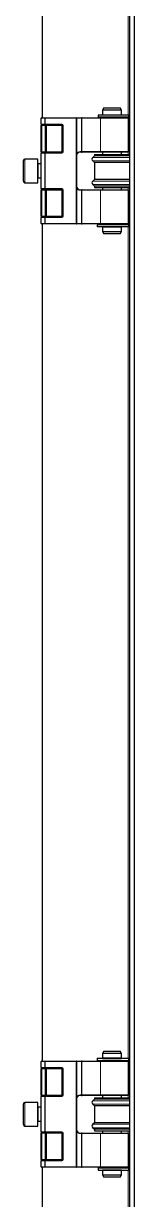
# Model space of a CAD drawing. Header units: millimetres. Extents: x -833 to 2755, y -1229 to 1219.
# Drawn here: x 342.8 to 389.8, y -359.3 to 139.4 of the extents above; entities that cross this region are included whole.
import ezdxf

# ---------------------------------------------------------------- set-up
doc = ezdxf.new("R2010")
doc.units = ezdxf.units.MM

msp = doc.modelspace()

# ---------------------------------------------------------------- linework, layer by layer
at = {"color": 7, "linetype": 'Continuous', "lineweight": 25}
for p, q in [((387.84, -800.62), (387.84, 554.38)), ((389.84, -800.62), (389.84, 554.38)), ((350.84, 99.38), (350.84, 404.38)), ((374.4, 100.58), (374.4, 99.68)), ((374.42, 100.58), (374.4, 100.58)), ((374.42, 100.58), (374.42, 99.68)), ((374.5, 100.58), (374.42, 100.58)), ((387.49, 100.58), (374.5, 100.58)), ((376.92, 103.63), (376.34, 102.63)), ((376.34, 102.63), (376.34, 100.63)), ((384.34, 102.63), (376.34, 102.63)), ((376.34, 100.63), (384.34, 100.63)), ((376.84, 100.63), (376.84, 100.58)), ((376.92, 103.63), (383.76, 103.63)), ((384.34, 102.63), (383.76, 103.63)), ((383.84, 100.58), (383.84, 100.63)), ((384.34, 100.63), (384.34, 102.63)), ((387.49, 99.68), (387.49, 100.58)), ((350.34, 96.68), (350.34, 99.18)), ((350.34, 96.68), (350.34, 96.08)), ((350.34, 84.98), (350.34, 96.08)), ((350.54, 99.38), (351.92, 99.38)), ((351.97, 96.38), (350.64, 96.38)), ((351.84, 99.18), (351.84, 96.68)), ((351.92, 99.38), (365.14, 99.38)), ((359.04, 96.38), (351.97, 96.38)), ((352.34, 84.98), (352.34, 96.08)), ((359.34, 84.98), (359.34, 96.08)), ((365.14, 99.38), (367.36, 99.38)), ((365.34, 99.18), (365.34, 54.58)), ((367.64, 99.38), (367.36, 99.38)), ((367.64, 99.38), (375.53, 99.38)), ((374.42, 99.68), (374.4, 99.68)), ((374.5, 99.68), (374.42, 99.68)), ((387.49, 99.68), (374.5, 99.68)), ((375.53, 99.38), (387.14, 99.38)), ((376.34, 99.63), (376.34, 99.38)), ((376.34, 99.63), (384.34, 99.63)), ((376.84, 99.68), (376.84, 99.63)), ((383.84, 99.63), (383.84, 99.68)), ((384.34, 99.38), (384.34, 99.63)), ((387.34, 85.08), (387.34, 99.18)), ((350.34, 84.98), (350.34, 84.38)), ((367.36, 84.88), (366.84, 84.88)), ((367.36, 84.88), (367.64, 84.88)), ((375.53, 84.88), (367.64, 84.88)), ((387.14, 84.88), (375.53, 84.88)), ((376.34, 84.88), (376.34, 83.88)), ((384.34, 83.88), (384.34, 84.88)), ((342.84, 76.88), (342.84, 81.28)), ((348.84, 81.88), (343.44, 81.88)), ((348.84, 76.88), (348.84, 81.88)), ((350.34, 79.88), (349.09, 79.88)), ((350.34, 69.38), (350.34, 84.38)), ((350.64, 84.68), (351.97, 84.68)), ((351.84, 84.38), (351.84, 69.38)), ((351.97, 84.68), (359.04, 84.68)), ((372.84, 83.28), (372.14, 82.6)), ((372.14, 81.17), (372.84, 80.48)), ((372.84, 83.88), (372.84, 83.28)), ((372.84, 83.88), (387.84, 83.88)), ((387.84, 83.28), (372.84, 83.28)), ((372.84, 80.48), (372.84, 73.28)), ((387.84, 80.48), (372.84, 80.48)), ((342.84, 72.48), (342.84, 76.88)), ((348.84, 71.88), (348.84, 76.88)), ((343.44, 71.88), (348.84, 71.88)), ((349.09, 73.88), (350.34, 73.88)), ((372.84, 73.28), (372.14, 72.6)), ((372.14, 71.17), (372.84, 70.48)), ((387.84, 73.28), (372.84, 73.28)), ((372.84, 70.48), (372.84, 69.88)), ((387.84, 70.48), (372.84, 70.48)), ((372.84, 69.88), (387.84, 69.88)), ((376.34, 69.88), (376.34, 68.88)), ((384.34, 68.88), (384.34, 69.88)), ((350.34, 69.38), (350.34, 68.78)), ((350.34, 57.68), (350.34, 68.78)), ((351.97, 69.08), (350.64, 69.08)), ((359.04, 69.08), (351.97, 69.08)), ((352.34, 57.68), (352.34, 68.78)), ((359.34, 57.68), (359.34, 68.78)), ((366.84, 68.88), (367.36, 68.88)), ((367.64, 68.88), (367.36, 68.88)), ((367.64, 68.88), (375.53, 68.88)), ((375.53, 68.88), (387.14, 68.88)), ((387.34, 54.58), (387.34, 68.68)), ((350.34, 57.68), (350.34, 57.08)), ((350.34, 54.58), (350.34, 57.08)), ((350.64, 57.38), (351.97, 57.38)), ((351.84, 57.08), (351.84, 54.58)), ((351.97, 57.38), (359.04, 57.38)), ((351.92, 54.38), (350.54, 54.38)), ((350.84, -300.62), (350.84, 54.38)), ((365.14, 54.38), (351.92, 54.38)), ((367.36, 54.38), (365.14, 54.38)), ((367.36, 54.38), (367.64, 54.38)), ((375.53, 54.38), (367.64, 54.38)), ((373.97, 54.08), (373.97, 53.18)), ((374.02, 54.08), (373.97, 54.08)), ((374.02, 53.18), (373.97, 53.18)), ((387.49, 54.08), (374.02, 54.08)), ((387.49, 53.18), (374.02, 53.18)), ((387.14, 54.38), (375.53, 54.38)), ((376.34, 54.38), (376.34, 54.13)), ((376.34, 54.13), (384.34, 54.13)), ((376.34, 53.13), (376.34, 51.13)), ((376.34, 53.13), (384.34, 53.13)), ((376.34, 51.13), (376.92, 50.13)), ((376.34, 51.13), (380.87, 51.13)), ((376.84, 54.13), (376.84, 54.08)), ((376.84, 53.18), (376.84, 53.13)), ((380.8, 50.13), (376.92, 50.13)), ((383.76, 50.13), (380.8, 50.13)), ((380.87, 51.13), (384.34, 51.13)), ((383.76, 50.13), (384.34, 51.13)), ((383.84, 54.08), (383.84, 54.13)), ((383.84, 53.13), (383.84, 53.18)), ((384.34, 54.13), (384.34, 54.38)), ((384.34, 51.13), (384.34, 53.13)), ((387.49, 53.18), (387.49, 54.08)), ((376.92, -296.37), (376.34, -297.37)), ((376.34, -297.37), (376.34, -299.37)), ((384.34, -297.37), (376.34, -297.37)), ((376.92, -296.37), (383.76, -296.37)), ((384.34, -297.37), (383.76, -296.37)), ((384.34, -299.37), (384.34, -297.37)), ((350.34, -303.32), (350.34, -300.82)), ((350.34, -303.32), (350.34, -303.92)), ((350.34, -315.02), (350.34, -303.92)), ((350.54, -300.62), (351.92, -300.62)), ((351.97, -303.62), (350.64, -303.62)), ((351.84, -300.82), (351.84, -303.32)), ((351.92, -300.62), (365.14, -300.62)), ((359.04, -303.62), (351.97, -303.62)), ((352.34, -315.02), (352.34, -303.92)), ((359.34, -315.02), (359.34, -303.92)), ((365.14, -300.62), (367.36, -300.62)), ((365.34, -300.82), (365.34, -345.42)), ((367.64, -300.62), (367.36, -300.62)), ((367.64, -300.62), (375.53, -300.62)), ((373.97, -299.42), (373.97, -300.32)), ((373.97, -299.42), (374.02, -299.42)), ((373.97, -300.32), (374.02, -300.32)), ((374.02, -299.42), (387.49, -299.42)), ((374.02, -300.32), (387.49, -300.32)), ((375.53, -300.62), (387.14, -300.62)), ((380.87, -299.37), (376.34, -299.37)), ((376.34, -300.37), (376.34, -300.62)), ((380.87, -300.37), (376.34, -300.37)), ((376.84, -299.37), (376.84, -299.42)), ((376.84, -300.32), (376.84, -300.37)), ((384.34, -299.37), (380.87, -299.37)), ((384.34, -300.37), (380.87, -300.37)), ((383.84, -299.42), (383.84, -299.37)), ((383.84, -300.37), (383.84, -300.32)), ((384.34, -300.62), (384.34, -300.37)), ((387.34, -314.92), (387.34, -300.82)), ((387.49, -300.32), (387.49, -299.42)), ((342.84, -327.52), (342.84, -318.72)), ((348.84, -318.12), (343.44, -318.12)), ((348.84, -328.12), (348.84, -318.12)), ((350.34, -315.02), (350.34, -315.62)), ((350.34, -330.62), (350.34, -315.62)), ((350.64, -315.32), (351.97, -315.32)), ((351.84, -315.62), (351.84, -330.62)), ((351.97, -315.32), (359.04, -315.32)), ((367.36, -315.12), (366.84, -315.12)), ((367.36, -315.12), (367.64, -315.12)), ((375.53, -315.12), (367.64, -315.12)), ((372.84, -316.72), (372.14, -317.4)), ((372.14, -318.83), (372.84, -319.52)), ((372.84, -316.12), (372.84, -316.72)), ((372.84, -316.12), (387.84, -316.12)), ((387.84, -316.72), (372.84, -316.72)), ((387.14, -315.12), (375.53, -315.12)), ((376.34, -315.12), (376.34, -316.12)), ((384.34, -316.12), (384.34, -315.12)), ((350.34, -320.12), (349.09, -320.12)), ((372.84, -319.52), (372.84, -326.72)), ((387.84, -319.52), (372.84, -319.52)), ((343.44, -328.12), (348.84, -328.12)), ((349.09, -326.12), (350.34, -326.12)), ((372.84, -326.72), (372.14, -327.4)), ((372.14, -328.83), (372.84, -329.52)), ((387.84, -326.72), (372.84, -326.72)), ((350.34, -330.62), (350.34, -331.22)), ((350.34, -342.32), (350.34, -331.22)), ((351.97, -330.92), (350.64, -330.92)), ((359.04, -330.92), (351.97, -330.92)), ((352.34, -342.32), (352.34, -331.22)), ((359.34, -342.32), (359.34, -331.22)), ((366.84, -331.12), (367.36, -331.12)), ((367.64, -331.12), (367.36, -331.12)), ((367.64, -331.12), (375.53, -331.12)), ((372.84, -329.52), (372.84, -330.12)), ((387.84, -329.52), (372.84, -329.52)), ((372.84, -330.12), (387.84, -330.12)), ((375.53, -331.12), (387.14, -331.12)), ((376.34, -330.12), (376.34, -331.12)), ((384.34, -331.12), (384.34, -330.12)), ((387.34, -345.42), (387.34, -331.32)), ((350.34, -342.32), (350.34, -342.92)), ((350.34, -345.42), (350.34, -342.92)), ((350.64, -342.62), (351.97, -342.62)), ((351.84, -342.92), (351.84, -345.42)), ((351.97, -342.62), (359.04, -342.62)), ((351.92, -345.62), (350.54, -345.62)), ((350.84, -650.62), (350.84, -345.62)), ((365.14, -345.62), (351.92, -345.62)), ((367.36, -345.62), (365.14, -345.62)), ((367.36, -345.62), (367.64, -345.62)), ((375.53, -345.62), (367.64, -345.62)), ((374.4, -345.92), (374.4, -346.82)), ((374.4, -345.92), (374.42, -345.92)), ((374.4, -346.82), (374.42, -346.82)), ((374.42, -345.92), (374.42, -346.82)), ((374.42, -345.92), (374.5, -345.92)), ((374.42, -346.82), (374.5, -346.82)), ((374.5, -345.92), (387.49, -345.92)), ((374.5, -346.82), (387.49, -346.82)), ((387.14, -345.62), (375.53, -345.62)), ((376.34, -345.62), (376.34, -345.87)), ((380.87, -345.87), (376.34, -345.87)), ((376.34, -346.87), (376.34, -348.87)), ((380.87, -346.87), (376.34, -346.87)), ((376.34, -348.87), (376.92, -349.87)), ((376.34, -348.87), (380.87, -348.87)), ((376.84, -345.87), (376.84, -345.92)), ((376.84, -346.82), (376.84, -346.87)), ((384.34, -345.87), (380.87, -345.87)), ((384.34, -346.87), (380.87, -346.87)), ((380.87, -348.87), (384.34, -348.87)), ((383.76, -349.87), (384.34, -348.87)), ((383.84, -345.92), (383.84, -345.87)), ((383.84, -346.87), (383.84, -346.82)), ((384.34, -345.87), (384.34, -345.62)), ((384.34, -348.87), (384.34, -346.87)), ((387.49, -346.82), (387.49, -345.92)), ((380.8, -349.87), (376.92, -349.87)), ((383.76, -349.87), (380.8, -349.87))]:
    msp.add_line(p, q, dxfattribs=at)
at = {"color": 8, "linetype": 'Continuous', "lineweight": 18}
for p, q in [((387.24, 403.18), (387.24, 100.58)), ((374.5, 99.68), (374.5, 100.58)), ((351.84, 99.18), (350.34, 99.18)), ((350.34, 96.68), (351.84, 96.68)), ((350.64, 96.08), (350.34, 96.08)), ((350.64, 96.38), (350.64, 96.08)), ((352.04, 96.08), (350.64, 96.08)), ((350.64, 96.08), (350.64, 84.98)), ((365.14, 99.18), (351.84, 99.18)), ((351.84, 96.68), (359.04, 96.68)), ((352.04, 96.38), (352.04, 96.08)), ((352.04, 84.98), (352.04, 96.08)), ((352.34, 96.08), (352.04, 96.08)), ((352.64, 96.08), (352.34, 96.08)), ((352.64, 96.08), (352.64, 96.38)), ((359.04, 96.08), (352.64, 96.08)), ((352.64, 96.08), (352.64, 84.98)), ((359.04, 96.68), (359.04, 96.38)), ((359.04, 96.08), (359.04, 96.38)), ((359.34, 96.08), (359.04, 96.08)), ((359.04, 84.98), (359.04, 96.08)), ((359.64, 96.08), (359.34, 96.08)), ((359.64, 96.08), (359.64, 84.98)), ((365.14, 99.18), (365.14, 99.38)), ((365.14, 54.58), (365.14, 99.18)), ((365.14, 99.18), (365.34, 99.18)), ((367.36, 99.18), (365.34, 99.18)), ((367.36, 99.38), (367.36, 99.18)), ((367.36, 85.08), (367.36, 99.18)), ((367.5, 99.18), (367.36, 99.18)), ((375.39, 99.18), (367.5, 99.18)), ((367.5, 99.18), (367.5, 85.08)), ((387.34, 99.18), (375.39, 99.18)), ((375.39, 85.08), (375.39, 99.18)), ((387.24, 99.68), (387.24, 99.36)), ((350.64, 84.98), (350.34, 84.98)), ((350.64, 84.98), (350.64, 84.68)), ((350.64, 84.98), (352.04, 84.98)), ((352.04, 84.98), (352.04, 84.68)), ((352.34, 84.98), (352.04, 84.98)), ((352.64, 84.98), (352.34, 84.98)), ((352.64, 84.68), (352.64, 84.98)), ((352.64, 84.98), (359.04, 84.98)), ((359.04, 84.68), (359.04, 84.98)), ((359.34, 84.98), (359.04, 84.98)), ((359.64, 84.98), (359.34, 84.98)), ((366.84, 85.08), (367.36, 85.08)), ((366.84, 85.08), (366.84, 84.88)), ((367.5, 85.08), (367.36, 85.08)), ((367.36, 85.08), (367.36, 84.88)), ((367.5, 85.08), (375.39, 85.08)), ((375.39, 85.08), (387.34, 85.08)), ((387.24, 84.91), (387.24, 83.88)), ((343.44, 81.88), (343.44, 76.88)), ((349.09, 79.88), (349.09, 73.88)), ((351.84, 84.38), (350.34, 84.38)), ((359.04, 84.38), (351.84, 84.38)), ((359.04, 84.68), (359.04, 84.38)), ((387.84, 82.6), (372.14, 82.6)), ((387.84, 81.17), (372.14, 81.17)), ((343.44, 76.88), (343.44, 71.88)), ((387.84, 72.6), (372.14, 72.6)), ((387.84, 71.17), (372.14, 71.17)), ((387.24, 69.88), (387.24, 68.86)), ((350.34, 69.38), (351.84, 69.38)), ((350.64, 68.78), (350.34, 68.78)), ((350.64, 68.78), (350.64, 69.08)), ((352.04, 68.78), (350.64, 68.78)), ((350.64, 68.78), (350.64, 57.68)), ((351.84, 69.38), (359.04, 69.38)), ((352.04, 68.78), (352.04, 69.08)), ((352.04, 57.68), (352.04, 68.78)), ((352.04, 68.78), (352.34, 68.78)), ((352.34, 68.78), (352.64, 68.78)), ((352.64, 68.78), (352.64, 69.08)), ((359.04, 68.78), (352.64, 68.78)), ((352.64, 68.78), (352.64, 57.68)), ((359.04, 69.08), (359.04, 69.38)), ((359.04, 68.78), (359.04, 69.08)), ((359.04, 57.68), (359.04, 68.78)), ((359.04, 68.78), (359.34, 68.78)), ((359.34, 68.78), (359.64, 68.78)), ((359.64, 68.78), (359.64, 57.68)), ((366.84, 68.88), (366.84, 68.68)), ((367.36, 68.68), (366.84, 68.68)), ((367.36, 68.88), (367.36, 68.68)), ((367.36, 68.68), (367.5, 68.68)), ((367.36, 54.58), (367.36, 68.68)), ((367.5, 68.68), (367.5, 54.58)), ((375.39, 68.68), (367.5, 68.68)), ((375.39, 54.58), (375.39, 68.68)), ((387.34, 68.68), (375.39, 68.68)), ((350.34, 57.68), (350.64, 57.68)), ((351.84, 57.08), (350.34, 57.08)), ((350.64, 57.38), (350.64, 57.68)), ((350.64, 57.68), (352.04, 57.68)), ((359.04, 57.08), (351.84, 57.08)), ((352.04, 57.38), (352.04, 57.68)), ((352.34, 57.68), (352.04, 57.68)), ((352.64, 57.68), (352.34, 57.68)), ((352.64, 57.38), (352.64, 57.68)), ((352.64, 57.68), (359.04, 57.68)), ((359.04, 57.38), (359.04, 57.68)), ((359.34, 57.68), (359.04, 57.68)), ((359.04, 57.08), (359.04, 57.38)), ((359.64, 57.68), (359.34, 57.68)), ((350.34, 54.58), (351.84, 54.58)), ((351.84, 54.58), (365.14, 54.58)), ((365.14, 54.38), (365.14, 54.58)), ((365.34, 54.58), (365.14, 54.58)), ((365.34, 54.58), (367.36, 54.58)), ((367.36, 54.58), (367.5, 54.58)), ((367.36, 54.58), (367.36, 54.38)), ((367.5, 54.58), (375.39, 54.58)), ((374.02, 53.18), (374.02, 54.08)), ((375.39, 54.58), (387.34, 54.58)), ((387.24, 54.41), (387.24, 54.08)), ((387.24, 53.18), (387.24, -299.42)), ((351.84, -300.82), (350.34, -300.82)), ((350.34, -303.32), (351.84, -303.32)), ((350.64, -303.92), (350.34, -303.92)), ((350.64, -303.62), (350.64, -303.92)), ((352.04, -303.92), (350.64, -303.92)), ((350.64, -303.92), (350.64, -315.02)), ((365.14, -300.82), (351.84, -300.82)), ((351.84, -303.32), (359.04, -303.32)), ((352.04, -303.62), (352.04, -303.92)), ((352.04, -315.02), (352.04, -303.92)), ((352.34, -303.92), (352.04, -303.92)), ((352.64, -303.92), (352.34, -303.92)), ((352.64, -303.92), (352.64, -303.62)), ((359.04, -303.92), (352.64, -303.92)), ((352.64, -303.92), (352.64, -315.02)), ((359.04, -303.32), (359.04, -303.62)), ((359.04, -303.92), (359.04, -303.62)), ((359.34, -303.92), (359.04, -303.92)), ((359.04, -315.02), (359.04, -303.92)), ((359.64, -303.92), (359.34, -303.92)), ((359.64, -303.92), (359.64, -315.02)), ((365.14, -300.82), (365.14, -300.62)), ((365.14, -345.42), (365.14, -300.82)), ((365.14, -300.82), (365.34, -300.82)), ((367.36, -300.82), (365.34, -300.82)), ((367.36, -300.62), (367.36, -300.82)), ((367.36, -314.92), (367.36, -300.82)), ((367.5, -300.82), (367.36, -300.82)), ((375.39, -300.82), (367.5, -300.82)), ((367.5, -300.82), (367.5, -314.92)), ((374.02, -299.42), (374.02, -300.32)), ((387.34, -300.82), (375.39, -300.82)), ((375.39, -314.92), (375.39, -300.82)), ((387.24, -300.32), (387.24, -300.64)), ((343.44, -318.12), (343.44, -328.12)), ((350.64, -315.02), (350.34, -315.02)), ((351.84, -315.62), (350.34, -315.62)), ((350.64, -315.02), (352.04, -315.02)), ((350.64, -315.02), (350.64, -315.32)), ((359.04, -315.62), (351.84, -315.62)), ((352.04, -315.02), (352.04, -315.32)), ((352.34, -315.02), (352.04, -315.02)), ((352.64, -315.02), (352.34, -315.02)), ((352.64, -315.32), (352.64, -315.02)), ((352.64, -315.02), (359.04, -315.02)), ((359.04, -315.32), (359.04, -315.02)), ((359.34, -315.02), (359.04, -315.02)), ((359.04, -315.32), (359.04, -315.62)), ((359.64, -315.02), (359.34, -315.02)), ((366.84, -314.92), (367.36, -314.92)), ((366.84, -314.92), (366.84, -315.12)), ((367.5, -314.92), (367.36, -314.92)), ((367.36, -314.92), (367.36, -315.12)), ((367.5, -314.92), (375.39, -314.92)), ((387.84, -317.4), (372.14, -317.4)), ((387.84, -318.83), (372.14, -318.83)), ((375.39, -314.92), (387.34, -314.92)), ((387.24, -315.09), (387.24, -316.12)), ((349.09, -320.12), (349.09, -323.12)), ((349.09, -323.12), (349.09, -326.12)), ((387.84, -327.4), (372.14, -327.4)), ((387.84, -328.83), (372.14, -328.83)), ((350.34, -330.62), (351.84, -330.62)), ((350.64, -331.22), (350.34, -331.22)), ((350.64, -331.22), (350.64, -330.92)), ((352.04, -331.22), (350.64, -331.22)), ((350.64, -331.22), (350.64, -342.32)), ((351.84, -330.62), (359.04, -330.62)), ((352.04, -331.22), (352.04, -330.92)), ((352.04, -331.22), (352.34, -331.22)), ((352.04, -342.32), (352.04, -331.22)), ((352.34, -331.22), (352.64, -331.22)), ((352.64, -331.22), (352.64, -330.92)), ((359.04, -331.22), (352.64, -331.22)), ((352.64, -331.22), (352.64, -342.32)), ((359.04, -330.92), (359.04, -330.62)), ((359.04, -331.22), (359.04, -330.92)), ((359.04, -342.32), (359.04, -331.22)), ((359.04, -331.22), (359.34, -331.22)), ((359.34, -331.22), (359.64, -331.22)), ((359.64, -331.22), (359.64, -342.32)), ((366.84, -331.12), (366.84, -331.32)), ((367.36, -331.32), (366.84, -331.32)), ((367.36, -331.12), (367.36, -331.32)), ((367.36, -331.32), (367.5, -331.32)), ((367.36, -345.42), (367.36, -331.32)), ((367.5, -331.32), (367.5, -345.42)), ((375.39, -331.32), (367.5, -331.32)), ((375.39, -345.42), (375.39, -331.32)), ((387.34, -331.32), (375.39, -331.32)), ((387.24, -330.12), (387.24, -331.14)), ((350.34, -342.32), (350.64, -342.32)), ((351.84, -342.92), (350.34, -342.92)), ((350.64, -342.62), (350.64, -342.32)), ((350.64, -342.32), (352.04, -342.32)), ((359.04, -342.92), (351.84, -342.92)), ((352.04, -342.62), (352.04, -342.32)), ((352.34, -342.32), (352.04, -342.32)), ((352.64, -342.32), (352.34, -342.32)), ((352.64, -342.62), (352.64, -342.32)), ((352.64, -342.32), (359.04, -342.32)), ((359.04, -342.62), (359.04, -342.32)), ((359.34, -342.32), (359.04, -342.32)), ((359.04, -342.92), (359.04, -342.62)), ((359.64, -342.32), (359.34, -342.32)), ((350.34, -345.42), (351.84, -345.42)), ((351.84, -345.42), (365.14, -345.42)), ((365.14, -345.62), (365.14, -345.42)), ((365.34, -345.42), (365.14, -345.42)), ((365.34, -345.42), (367.36, -345.42)), ((367.36, -345.42), (367.5, -345.42)), ((367.36, -345.42), (367.36, -345.62)), ((367.5, -345.42), (375.39, -345.42)), ((374.5, -345.92), (374.5, -346.82)), ((375.39, -345.42), (387.34, -345.42)), ((387.24, -345.59), (387.24, -345.92)), ((387.24, -346.82), (387.24, -649.42))]:
    msp.add_line(p, q, dxfattribs=at)
at = {"color": 7, "linetype": 'Continuous', "lineweight": 25}
for centre, radius, start, end in [((350.54, 99.18), 0.2, 90, 180), ((350.64, 96.68), 0.3, 180, 270), ((352.04, 96.08), 0.3, 0, 90), ((359.04, 96.08), 0.3, 0, 90), ((365.14, 99.18), 0.2, 0, 90), ((387.14, 99.18), 0.2, 0, 90), ((352.04, 84.98), 0.3, 270, 0), ((359.04, 84.98), 0.3, 270, 0), ((366.84, 83.38), 1.5, 90, 180), ((387.14, 85.08), 0.2, 270, 0), ((343.44, 81.28), 0.6, 90, 180), ((349.09, 80.13), 0.25, 180, 270), ((350.64, 84.38), 0.3, 90, 180), ((372.84, 81.88), 1, 134.427, 225.573), ((343.44, 72.48), 0.6, 180, 270), ((349.09, 73.63), 0.25, 90, 180), ((366.84, 70.38), 1.5, 180, 270), ((372.84, 71.88), 1, 134.427, 225.573), ((350.64, 69.38), 0.3, 180, 270), ((352.04, 68.78), 0.3, 0, 90), ((359.04, 68.78), 0.3, 0, 90), ((387.14, 68.68), 0.2, 0, 90), ((350.64, 57.08), 0.3, 90, 180), ((352.04, 57.68), 0.3, 270, 0), ((359.04, 57.68), 0.3, 270, 0), ((350.54, 54.58), 0.2, 180, 270), ((365.14, 54.58), 0.2, 270, 0), ((387.14, 54.58), 0.2, 270, 0), ((350.54, -300.82), 0.2, 90, 180), ((350.64, -303.32), 0.3, 180, 270), ((352.04, -303.92), 0.3, 0, 90), ((359.04, -303.92), 0.3, 0, 90), ((365.14, -300.82), 0.2, 0, 90), ((387.14, -300.82), 0.2, 0, 90), ((343.44, -318.72), 0.6, 90, 180), ((350.64, -315.62), 0.3, 90, 180), ((352.04, -315.02), 0.3, 270, 0), ((359.04, -315.02), 0.3, 270, 0), ((366.84, -316.62), 1.5, 90, 180), ((372.84, -318.12), 1, 134.427, 225.573), ((387.14, -314.92), 0.2, 270, 0), ((349.09, -319.87), 0.25, 180, 270), ((343.44, -327.52), 0.6, 180, 270), ((349.09, -326.37), 0.25, 90, 180), ((372.84, -328.12), 1, 134.427, 225.573), ((350.64, -330.62), 0.3, 180, 270), ((352.04, -331.22), 0.3, 0, 90), ((359.04, -331.22), 0.3, 0, 90), ((366.84, -329.62), 1.5, 180, 270), ((387.14, -331.32), 0.2, 0, 90), ((350.64, -342.92), 0.3, 90, 180), ((352.04, -342.32), 0.3, 270, 0), ((359.04, -342.32), 0.3, 270, 0), ((350.54, -345.42), 0.2, 180, 270), ((365.14, -345.42), 0.2, 270, 0), ((387.14, -345.42), 0.2, 270, 0)]:
    msp.add_arc(centre, radius, start, end, dxfattribs=at)
at = {"color": 8, "linetype": 'Continuous', "lineweight": 18}
for centre, radius, start, end in [((359.04, 96.08), 0.6, 0, 90), ((367.68, 99.21), 0.179, 101.4218, 188.0495), ((375.57, 99.21), 0.179, 101.4218, 188.0495), ((359.04, 84.98), 0.6, 270, 0), ((366.84, 83.38), 1.7, 90, 151.9275), ((367.68, 85.06), 0.179, 171.9505, 258.5782), ((375.57, 85.06), 0.179, 171.9505, 258.5782), ((359.04, 68.78), 0.6, 0, 90), ((366.84, 70.38), 1.7, 208.0725, 270), ((367.68, 68.71), 0.179, 101.4218, 188.0495), ((375.57, 68.71), 0.179, 101.4218, 188.0495), ((359.04, 57.68), 0.6, 270, 0), ((367.68, 54.56), 0.179, 171.9505, 258.5782), ((375.57, 54.56), 0.179, 171.9505, 258.5782), ((359.04, -303.92), 0.6, 0, 90), ((367.68, -300.79), 0.179, 101.4218, 188.0495), ((375.57, -300.79), 0.179, 101.4218, 188.0495), ((359.04, -315.02), 0.6, 270, 0), ((366.84, -316.62), 1.7, 90, 151.9275), ((367.68, -314.94), 0.179, 171.9505, 258.5782), ((375.57, -314.94), 0.179, 171.9505, 258.5782), ((359.04, -331.22), 0.6, 0, 90), ((366.84, -329.62), 1.7, 208.0725, 270), ((367.68, -331.29), 0.179, 101.4218, 188.0495), ((375.57, -331.29), 0.179, 101.4218, 188.0495), ((359.04, -342.32), 0.6, 270, 0), ((367.68, -345.44), 0.179, 171.9505, 258.5782), ((375.57, -345.44), 0.179, 171.9505, 258.5782)]:
    msp.add_arc(centre, radius, start, end, dxfattribs=at)
at = {"color": 7, "linetype": 'Continuous', "lineweight": 25}
for centre, major_axis, start_param, end_param in [((351.92, 99.18), (0, 0.2), 0, 1.570796), ((351.97, 96.68), (0, 0.3), 1.570796, 3.141593), ((351.97, 84.38), (0, 0.3), 0, 1.570796), ((351.97, 69.38), (0, 0.3), 1.570796, 3.141593), ((351.97, 57.08), (0, 0.3), 0, 1.570796), ((351.92, 54.58), (0, 0.2), 1.570796, 3.141593), ((351.92, -300.82), (0, 0.2), 0, 1.570796), ((351.97, -303.32), (0, 0.3), 1.570796, 3.141593), ((351.97, -315.62), (0, 0.3), 0, 1.570796), ((351.97, -330.62), (0, 0.3), 1.570796, 3.141593), ((351.97, -342.92), (0, 0.3), 0, 1.570796), ((351.92, -345.42), (0, 0.2), 1.570796, 3.141593)]:
    msp.add_ellipse(centre, major_axis=major_axis, ratio=0.414214, start_param=start_param, end_param=end_param, dxfattribs=at)

doc.saveas('drawing.dxf')
